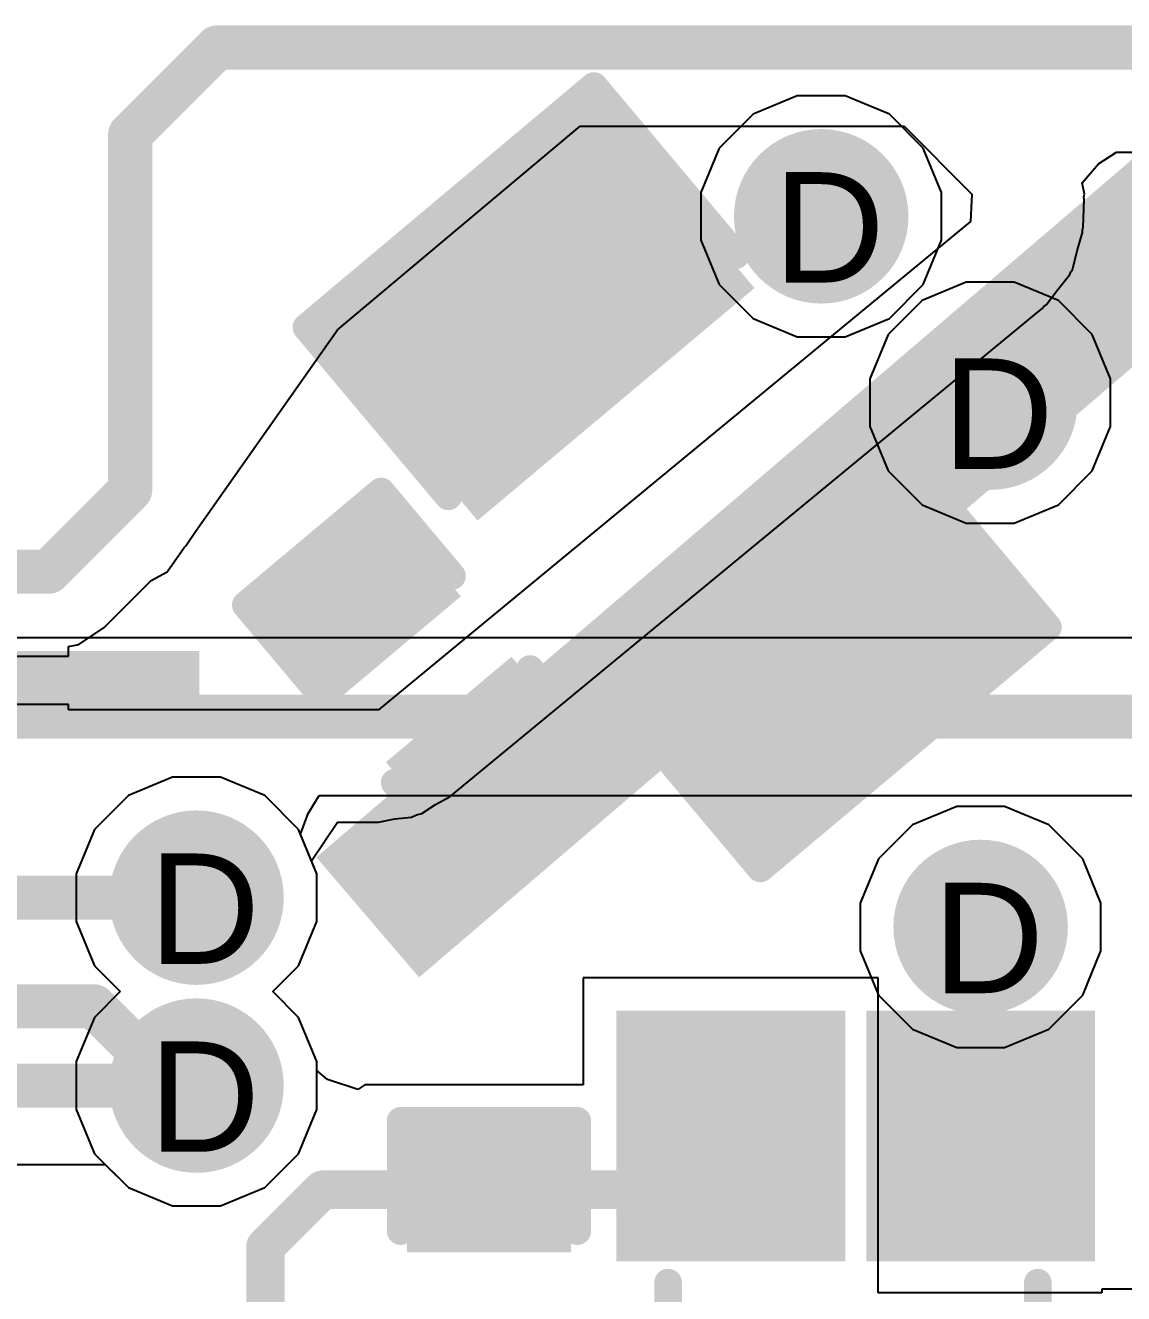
# Model space of a CAD drawing. Header units: inches. Extents: x 0 to 5032, y 0 to 5323.
# Drawn here: x 167.73 to 172.78, y 41.44 to 47.28 of the extents above; entities that cross this region are included whole.
import ezdxf

# ---------------------------------------------------------------- set-up
doc = ezdxf.new("R2010")
doc.units = ezdxf.units.IN
for name, color, linetype in [('Bottom Layer', 5, 'Continuous'), ('Bottom Solder', 6, 'Continuous'), ('Drill Drawing', 1, 'Continuous'), ('Layer 1', 16, 'Continuous'), ('Layer 2', 76, 'Continuous'), ('Top Layer', 1, 'Continuous'), ('Top Overlay', 2, 'Continuous'), ('Top Paste', 8, 'Continuous'), ('Top Solder', 216, 'Continuous'), ('Via Holes', 16, 'Continuous')]:
    doc.layers.add(name, color=color, linetype=linetype)
doc.styles.add('Arial', font='', dxfattribs={"height": 0.2})
doc.styles.get('Arial').set_extended_font_data('Arial')

# ---------------------------------------------------------------- blocks, each defined once
blk = doc.blocks.new('C___0402_31')
at = {"layer": 'Top Layer'}
for points in [[(-0.6985, -0.3175), (-0.6985, 0.3175), (-0.2413, 0.3175), (-0.2413, -0.3175)], [(0.2413, -0.3175), (0.2413, 0.3175), (0.6985, 0.3175), (0.6985, -0.3175)]]:
    blk.add_hatch(color=1, dxfattribs=at).paths.add_polyline_path(points)
at = {"layer": 'Top Paste'}
for points in [[(-0.6985, -0.3175), (-0.6985, 0.3175), (-0.2413, 0.3175), (-0.2413, -0.3175)], [(0.2413, -0.3175), (0.2413, 0.3175), (0.6985, 0.3175), (0.6985, -0.3175)]]:
    blk.add_hatch(color=8, dxfattribs=at).paths.add_polyline_path(points)
at = {"layer": 'Top Solder'}
for points in [[(-0.7585, -0.3775), (-0.7585, 0.3775), (-0.1813, 0.3775), (-0.1813, -0.3775)], [(0.1813, -0.3775), (0.1813, 0.3775), (0.7585, 0.3775), (0.7585, -0.3775)]]:
    blk.add_hatch(color=216, dxfattribs=at).paths.add_polyline_path(points)
at = {"layer": 'Top Overlay'}
for points in [[(-0.7874, 0.4064, 0.127, 0.127, 0), (-0.7874, -0.4064, 0.127, 0.127, 0)], [(-0.2794, 0.4064, 0.127, 0.127, 0), (-0.7874, 0.4064, 0.127, 0.127, 0)], [(0.7874, 0.4064, 0.127, 0.127, 0), (0.2794, 0.4064, 0.127, 0.127, 0)], [(0.7874, 0.4064, 0.127, 0.127, 0), (0.7874, -0.4064, 0.127, 0.127, 0)], [(-0.2794, -0.4064, 0.127, 0.127, 0), (-0.7874, -0.4064, 0.127, 0.127, 0)], [(0.7874, -0.4064, 0.127, 0.127, 0), (0.2794, -0.4064, 0.127, 0.127, 0)]]:
    blk.add_lwpolyline(points, format="xyseb", dxfattribs=at)
for points in [[(-0.8191, 0.4064, 0.0635, 0.0635, 1), (-0.7556, 0.4064, 0.0635, 0.0635, 1)], [(-0.8191, 0.4064, 0.0635, 0.0635, 1), (-0.7556, 0.4064, 0.0635, 0.0635, 1)], [(-0.3111, 0.4064, 0.0635, 0.0635, 1), (-0.2477, 0.4064, 0.0635, 0.0635, 1)], [(0.2477, 0.4064, 0.0635, 0.0635, 1), (0.3111, 0.4064, 0.0635, 0.0635, 1)], [(0.7556, 0.4064, 0.0635, 0.0635, 1), (0.8191, 0.4064, 0.0635, 0.0635, 1)], [(0.7556, 0.4064, 0.0635, 0.0635, 1), (0.8191, 0.4064, 0.0635, 0.0635, 1)], [(-0.8192, -0.4064, 0.0635, 0.0635, 1), (-0.7557, -0.4064, 0.0635, 0.0635, 1)], [(-0.8192, -0.4064, 0.0635, 0.0635, 1), (-0.7557, -0.4064, 0.0635, 0.0635, 1)], [(-0.3111, -0.4064, 0.0635, 0.0635, 1), (-0.2477, -0.4064, 0.0635, 0.0635, 1)], [(0.2477, -0.4064, 0.0635, 0.0635, 1), (0.3111, -0.4064, 0.0635, 0.0635, 1)], [(0.7556, -0.4064, 0.0635, 0.0635, 1), (0.8191, -0.4064, 0.0635, 0.0635, 1)], [(0.7556, -0.4064, 0.0635, 0.0635, 1), (0.8191, -0.4064, 0.0635, 0.0635, 1)]]:
    blk.add_lwpolyline(points, format="xyseb", close=True, dxfattribs=at)
blk = doc.blocks.new('C___0805_32')
at = {"layer": 'Top Layer'}
for points in [[(-1.524, 0.762), (-0.508, 0.762), (-0.508, -0.762), (-1.524, -0.762)], [(0.508, 0.762), (1.524, 0.762), (1.524, -0.762), (0.508, -0.762)]]:
    blk.add_hatch(color=1, dxfattribs=at).paths.add_polyline_path(points)
at = {"layer": 'Top Paste'}
for points in [[(-1.524, 0.762), (-0.508, 0.762), (-0.508, -0.762), (-1.524, -0.762)], [(0.508, 0.762), (1.524, 0.762), (1.524, -0.762), (0.508, -0.762)]]:
    blk.add_hatch(color=8, dxfattribs=at).paths.add_polyline_path(points)
at = {"layer": 'Top Solder'}
for points in [[(-1.594, 0.832), (-0.438, 0.832), (-0.438, -0.832), (-1.594, -0.832)], [(0.438, 0.832), (1.594, 0.832), (1.594, -0.832), (0.438, -0.832)]]:
    blk.add_hatch(color=216, dxfattribs=at).paths.add_polyline_path(points)
at = {"layer": 'Top Overlay'}
for points in [[(-0.6096, 0.8636, 0.127, 0.127, 0), (-1.6256, 0.8636, 0.127, 0.127, 0)], [(-1.6256, 0.8636, 0.127, 0.127, 0), (-1.6256, -0.8636, 0.127, 0.127, 0)], [(1.6256, 0.8636, 0.127, 0.127, 0), (0.6096, 0.8636, 0.127, 0.127, 0)], [(1.6256, 0.8636, 0.127, 0.127, 0), (1.6256, -0.8636, 0.127, 0.127, 0)], [(-0.6096, -0.8636, 0.127, 0.127, 0), (-1.6256, -0.8636, 0.127, 0.127, 0)], [(1.6256, -0.8636, 0.127, 0.127, 0), (0.6096, -0.8636, 0.127, 0.127, 0)]]:
    blk.add_lwpolyline(points, format="xyseb", dxfattribs=at)
for points in [[(-1.6574, 0.8636, 0.0635, 0.0635, 1), (-1.5938, 0.8636, 0.0635, 0.0635, 1)], [(-1.6574, 0.8636, 0.0635, 0.0635, 1), (-1.5938, 0.8636, 0.0635, 0.0635, 1)], [(-0.6413, 0.8636, 0.0635, 0.0635, 1), (-0.5778, 0.8636, 0.0635, 0.0635, 1)], [(0.5778, 0.8636, 0.0635, 0.0635, 1), (0.6413, 0.8636, 0.0635, 0.0635, 1)], [(1.5938, 0.8636, 0.0635, 0.0635, 1), (1.6574, 0.8636, 0.0635, 0.0635, 1)], [(1.5938, 0.8636, 0.0635, 0.0635, 1), (1.6574, 0.8636, 0.0635, 0.0635, 1)], [(-1.6574, -0.8636, 0.0635, 0.0635, 1), (-1.5939, -0.8636, 0.0635, 0.0635, 1)], [(-1.6574, -0.8636, 0.0635, 0.0635, 1), (-1.5939, -0.8636, 0.0635, 0.0635, 1)], [(-0.6414, -0.8636, 0.0635, 0.0635, 1), (-0.5779, -0.8636, 0.0635, 0.0635, 1)], [(0.5778, -0.8636, 0.0635, 0.0635, 1), (0.6413, -0.8636, 0.0635, 0.0635, 1)], [(1.5938, -0.8636, 0.0635, 0.0635, 1), (1.6574, -0.8636, 0.0635, 0.0635, 1)], [(1.5938, -0.8636, 0.0635, 0.0635, 1), (1.6574, -0.8636, 0.0635, 0.0635, 1)]]:
    blk.add_lwpolyline(points, format="xyseb", close=True, dxfattribs=at)
blk = doc.blocks.new('Q22FA12800090_46')
at = {"layer": 'Top Layer'}
for points in [[(-0.475, 0.425), (0.475, 0.425), (0.475, -0.425), (-0.475, -0.425)], [(0.975, 0.425), (1.925, 0.425), (1.925, -0.425), (0.975, -0.425)], [(-0.475, -0.725), (0.475, -0.725), (0.475, -1.575), (-0.475, -1.575)], [(0.975, -0.725), (1.925, -0.725), (1.925, -1.575), (0.975, -1.575)]]:
    blk.add_hatch(color=1, dxfattribs=at).paths.add_polyline_path(points)
at = {"layer": 'Top Paste'}
for points in [[(-0.475, 0.425), (0.475, 0.425), (0.475, -0.425), (-0.475, -0.425)], [(0.975, 0.425), (1.925, 0.425), (1.925, -0.425), (0.975, -0.425)], [(-0.475, -0.725), (0.475, -0.725), (0.475, -1.575), (-0.475, -1.575)], [(0.975, -0.725), (1.925, -0.725), (1.925, -1.575), (0.975, -1.575)]]:
    blk.add_hatch(color=8, dxfattribs=at).paths.add_polyline_path(points)
at = {"layer": 'Top Solder'}
for points in [[(-0.5766, 0.5266), (0.5766, 0.5266), (0.5766, -0.5266), (-0.5766, -0.5266)], [(0.8734, 0.5266), (2.0266, 0.5266), (2.0266, -0.5266), (0.8734, -0.5266)], [(-0.5766, -0.6234), (0.5766, -0.6234), (0.5766, -1.6766), (-0.5766, -1.6766)], [(0.8734, -0.6234), (2.0266, -0.6234), (2.0266, -1.6766), (0.8734, -1.6766)]]:
    blk.add_hatch(color=216, dxfattribs=at).paths.add_polyline_path(points)
at = {"layer": 'Top Overlay'}
for points in [[(0.6742, 0.2886, 0.127, 0.127, 0), (0.7758, 0.2886, 0.127, 0.127, 0)], [(-0.6974, 0.1108, 0.127, 0.127, 0), (-0.6212, 0.0346, 0.127, 0.127, 0)], [(-0.6974, 0.1108, 0.127, 0.127, 0), (-0.6974, -0.0416, 0.127, 0.127, 0)], [(-0.6212, 0.0346, 0.127, 0.127, 0), (-0.6974, -0.0416, 0.127, 0.127, 0)], [(0.7758, -1.4132, 0.127, 0.127, 0), (0.6742, -1.4132, 0.127, 0.127, 0)]]:
    blk.add_lwpolyline(points, format="xyseb", dxfattribs=at)
for points in [[(0.6424, 0.2886, 0.0635, 0.0635, 1), (0.7059, 0.2886, 0.0635, 0.0635, 1)], [(0.744, 0.2886, 0.0635, 0.0635, 1), (0.8075, 0.2886, 0.0635, 0.0635, 1)], [(-0.7291, 0.1108, 0.0635, 0.0635, 1), (-0.6656, 0.1108, 0.0635, 0.0635, 1)], [(-0.7291, 0.1108, 0.0635, 0.0635, 1), (-0.6656, 0.1108, 0.0635, 0.0635, 1)], [(-0.653, 0.0346, 0.0635, 0.0635, 1), (-0.5895, 0.0346, 0.0635, 0.0635, 1)], [(-0.653, 0.0346, 0.0635, 0.0635, 1), (-0.5895, 0.0346, 0.0635, 0.0635, 1)], [(-0.7292, -0.0416, 0.0635, 0.0635, 1), (-0.6657, -0.0416, 0.0635, 0.0635, 1)], [(-0.7292, -0.0416, 0.0635, 0.0635, 1), (-0.6657, -0.0416, 0.0635, 0.0635, 1)], [(0.6424, -1.4132, 0.0635, 0.0635, 1), (0.7059, -1.4132, 0.0635, 0.0635, 1)], [(0.744, -1.4132, 0.0635, 0.0635, 1), (0.8075, -1.4132, 0.0635, 0.0635, 1)]]:
    blk.add_lwpolyline(points, format="xyseb", close=True, dxfattribs=at)
blk = doc.blocks.new('C___0402_122')
at = {"layer": 'Top Layer'}
for points in [[(-0.6985, -0.3175), (-0.6985, 0.3175), (-0.2413, 0.3175), (-0.2413, -0.3175)], [(0.2413, -0.3175), (0.2413, 0.3175), (0.6985, 0.3175), (0.6985, -0.3175)]]:
    blk.add_hatch(color=1, dxfattribs=at).paths.add_polyline_path(points)
at = {"layer": 'Top Paste'}
for points in [[(-0.6985, -0.3175), (-0.6985, 0.3175), (-0.2413, 0.3175), (-0.2413, -0.3175)], [(0.2413, -0.3175), (0.2413, 0.3175), (0.6985, 0.3175), (0.6985, -0.3175)]]:
    blk.add_hatch(color=8, dxfattribs=at).paths.add_polyline_path(points)
at = {"layer": 'Top Solder'}
for points in [[(-0.7585, -0.3775), (-0.7585, 0.3775), (-0.1813, 0.3775), (-0.1813, -0.3775)], [(0.1813, -0.3775), (0.1813, 0.3775), (0.7585, 0.3775), (0.7585, -0.3775)]]:
    blk.add_hatch(color=216, dxfattribs=at).paths.add_polyline_path(points)
at = {"layer": 'Top Overlay'}
for points in [[(-0.7874, 0.4064, 0.127, 0.127, 0), (-0.7874, -0.4064, 0.127, 0.127, 0)], [(-0.2794, 0.4064, 0.127, 0.127, 0), (-0.7874, 0.4064, 0.127, 0.127, 0)], [(0.2794, 0.4064, 0.127, 0.127, 0), (0.7874, 0.4064, 0.127, 0.127, 0)], [(0.7874, 0.4064, 0.127, 0.127, 0), (0.7874, -0.4064, 0.127, 0.127, 0)], [(-0.7874, -0.4064, 0.127, 0.127, 0), (-0.2794, -0.4064, 0.127, 0.127, 0)], [(0.7874, -0.4064, 0.127, 0.127, 0), (0.2794, -0.4064, 0.127, 0.127, 0)]]:
    blk.add_lwpolyline(points, format="xyseb", dxfattribs=at)
for points in [[(-0.8191, 0.4064, 0.0635, 0.0635, 1), (-0.7556, 0.4064, 0.0635, 0.0635, 1)], [(-0.8191, 0.4064, 0.0635, 0.0635, 1), (-0.7556, 0.4064, 0.0635, 0.0635, 1)], [(-0.3111, 0.4064, 0.0635, 0.0635, 1), (-0.2477, 0.4064, 0.0635, 0.0635, 1)], [(0.2477, 0.4064, 0.0635, 0.0635, 1), (0.3111, 0.4064, 0.0635, 0.0635, 1)], [(0.7556, 0.4064, 0.0635, 0.0635, 1), (0.8191, 0.4064, 0.0635, 0.0635, 1)], [(0.7556, 0.4064, 0.0635, 0.0635, 1), (0.8191, 0.4064, 0.0635, 0.0635, 1)], [(-0.8191, -0.4064, 0.0635, 0.0635, 1), (-0.7556, -0.4064, 0.0635, 0.0635, 1)], [(-0.8191, -0.4064, 0.0635, 0.0635, 1), (-0.7556, -0.4064, 0.0635, 0.0635, 1)], [(-0.3111, -0.4064, 0.0635, 0.0635, 1), (-0.2477, -0.4064, 0.0635, 0.0635, 1)], [(0.2477, -0.4064, 0.0635, 0.0635, 1), (0.3111, -0.4064, 0.0635, 0.0635, 1)], [(0.7556, -0.4064, 0.0635, 0.0635, 1), (0.8191, -0.4064, 0.0635, 0.0635, 1)], [(0.7556, -0.4064, 0.0635, 0.0635, 1), (0.8191, -0.4064, 0.0635, 0.0635, 1)]]:
    blk.add_lwpolyline(points, format="xyseb", close=True, dxfattribs=at)

msp = doc.modelspace()

# ---------------------------------------------------------------- hatches: boundary and pattern name
at = {"layer": 'Bottom Layer'}
h = msp.add_hatch(color=5, dxfattribs=at)
edge = h.paths.add_edge_path()
edge.add_arc((171.3927, 46.397), 0.3, 0, 360)
h = msp.add_hatch(color=5, dxfattribs=at)
edge = h.paths.add_edge_path()
edge.add_arc((172.1708, 45.5396), 0.3, 0, 360)
h = msp.add_hatch(color=5, dxfattribs=at)
edge = h.paths.add_edge_path()
edge.add_arc((168.5172, 43.2615), 0.3, 0, 360)
h = msp.add_hatch(color=5, dxfattribs=at)
edge = h.paths.add_edge_path()
edge.add_arc((172.1265, 43.1265), 0.3, 0, 360)
h = msp.add_hatch(color=5, dxfattribs=at)
edge = h.paths.add_edge_path()
edge.add_arc((168.5172, 42.3965), 0.3, 0, 360)
at = {"layer": 'Bottom Solder'}
h = msp.add_hatch(color=6, dxfattribs=at)
edge = h.paths.add_edge_path()
edge.add_arc((171.3927, 46.397), 0.4016, 0, 360)
h = msp.add_hatch(color=6, dxfattribs=at)
edge = h.paths.add_edge_path()
edge.add_arc((172.1708, 45.5396), 0.4016, 0, 360)
h = msp.add_hatch(color=6, dxfattribs=at)
edge = h.paths.add_edge_path()
edge.add_arc((168.5172, 43.2615), 0.4016, 0, 360)
h = msp.add_hatch(color=6, dxfattribs=at)
edge = h.paths.add_edge_path()
edge.add_arc((172.1265, 43.1265), 0.4016, 0, 360)
h = msp.add_hatch(color=6, dxfattribs=at)
edge = h.paths.add_edge_path()
edge.add_arc((168.5172, 42.3965), 0.4016, 0, 360)
at = {"layer": 'Layer 1'}
h = msp.add_hatch(color=16, dxfattribs=at)
edge = h.paths.add_edge_path()
edge.add_arc((171.3927, 46.397), 0.3, 0, 360)
h = msp.add_hatch(color=16, dxfattribs=at)
edge = h.paths.add_edge_path()
edge.add_arc((172.1708, 45.5396), 0.3, 0, 360)
h = msp.add_hatch(color=16, dxfattribs=at)
edge = h.paths.add_edge_path()
edge.add_arc((168.5172, 43.2615), 0.3, 0, 360)
h = msp.add_hatch(color=16, dxfattribs=at)
edge = h.paths.add_edge_path()
edge.add_arc((172.1265, 43.1265), 0.3, 0, 360)
h = msp.add_hatch(color=16, dxfattribs=at)
edge = h.paths.add_edge_path()
edge.add_arc((168.5172, 42.3965), 0.3, 0, 360)
at = {"layer": 'Layer 2'}
h = msp.add_hatch(color=76, dxfattribs=at)
edge = h.paths.add_edge_path()
edge.add_arc((171.3927, 46.397), 0.3, 0, 360)
h = msp.add_hatch(color=76, dxfattribs=at)
edge = h.paths.add_edge_path()
edge.add_arc((172.1708, 45.5396), 0.3, 0, 360)
h = msp.add_hatch(color=76, dxfattribs=at)
edge = h.paths.add_edge_path()
edge.add_arc((168.5172, 43.2615), 0.3, 0, 360)
h = msp.add_hatch(color=76, dxfattribs=at)
edge = h.paths.add_edge_path()
edge.add_arc((172.1265, 43.1265), 0.3, 0, 360)
h = msp.add_hatch(color=76, dxfattribs=at)
edge = h.paths.add_edge_path()
edge.add_arc((168.5172, 42.3965), 0.3, 0, 360)
at = {"layer": 'Top Layer'}
h = msp.add_hatch(color=1, dxfattribs=at)
edge = h.paths.add_edge_path()
edge.add_arc((171.3927, 46.397), 0.3, 0, 360)
for points in [[(169.5416, 42.8945), (173.2958, 46.1056), (172.823, 46.6584), (169.0688, 43.4473)], [(166.1743, 44.1265), (168.5298, 44.1265), (168.5298, 44.3965), (166.1743, 44.3965)]]:
    msp.add_hatch(color=1, dxfattribs=at).paths.add_polyline_path(points)
h = msp.add_hatch(color=1, dxfattribs=at)
edge = h.paths.add_edge_path()
edge.add_arc((172.1708, 45.5396), 0.3, 0, 360)
h = msp.add_hatch(color=1, dxfattribs=at)
edge = h.paths.add_edge_path()
edge.add_arc((168.5172, 43.2615), 0.3, 0, 360)
h = msp.add_hatch(color=1, dxfattribs=at)
edge = h.paths.add_edge_path()
edge.add_arc((172.1265, 43.1265), 0.3, 0, 360)
h = msp.add_hatch(color=1, dxfattribs=at)
edge = h.paths.add_edge_path()
edge.add_arc((168.5172, 42.3965), 0.3, 0, 360)
at = {"layer": 'Top Solder'}
h = msp.add_hatch(color=216, dxfattribs=at)
edge = h.paths.add_edge_path()
edge.add_arc((171.3927, 46.397), 0.4016, 0, 360)
h = msp.add_hatch(color=216, dxfattribs=at)
edge = h.paths.add_edge_path()
edge.add_arc((172.1708, 45.5396), 0.4016, 0, 360)
h = msp.add_hatch(color=216, dxfattribs=at)
edge = h.paths.add_edge_path()
edge.add_arc((168.5172, 43.2615), 0.4016, 0, 360)
h = msp.add_hatch(color=216, dxfattribs=at)
edge = h.paths.add_edge_path()
edge.add_arc((172.1265, 43.1265), 0.4016, 0, 360)
h = msp.add_hatch(color=216, dxfattribs=at)
edge = h.paths.add_edge_path()
edge.add_arc((168.5172, 42.3965), 0.4016, 0, 360)
at = {"layer": 'Via Holes'}
h = msp.add_hatch(color=7, dxfattribs=at)
edge = h.paths.add_edge_path()
edge.add_arc((171.3927, 46.397), 0.15, 0, 360)
h = msp.add_hatch(color=7, dxfattribs=at)
edge = h.paths.add_edge_path()
edge.add_arc((172.1708, 45.5396), 0.15, 0, 360)
h = msp.add_hatch(color=7, dxfattribs=at)
edge = h.paths.add_edge_path()
edge.add_arc((168.5172, 43.2615), 0.15, 0, 360)
h = msp.add_hatch(color=7, dxfattribs=at)
edge = h.paths.add_edge_path()
edge.add_arc((172.1265, 43.1265), 0.15, 0, 360)
h = msp.add_hatch(color=7, dxfattribs=at)
edge = h.paths.add_edge_path()
edge.add_arc((168.5172, 42.3965), 0.15, 0, 360)

# ---------------------------------------------------------------- linework, layer by layer
at = {"layer": 'Bottom Layer'}
for p, q in [((171.2826, 46.951), (171.0789, 46.8666)), ((171.5029, 46.951), (171.2826, 46.951)), ((171.7066, 46.8666), (171.5029, 46.951)), ((171.0789, 46.8666), (170.9231, 46.7108)), ((171.8624, 46.7108), (171.7066, 46.8666)), ((170.9231, 46.7108), (170.8387, 46.5072)), ((171.9467, 46.5072), (171.8624, 46.7108)), ((170.8387, 46.5072), (170.8387, 46.2868)), ((171.9467, 46.2868), (171.9467, 46.5072)), ((170.8387, 46.2868), (170.9231, 46.0832)), ((171.8624, 46.0832), (171.9467, 46.2868)), ((170.9231, 46.0832), (171.0789, 45.9273)), ((171.7066, 45.9273), (171.8624, 46.0832)), ((171.0789, 45.9273), (171.2826, 45.843)), ((171.5029, 45.843), (171.7066, 45.9273)), ((171.2826, 45.843), (171.5029, 45.843)), ((177.7359, 44.457), (166.1054, 44.457)), ((169.0314, 43.6486), (169.0819, 43.7318)), ((169.0819, 43.7318), (177.5857, 43.7318)), ((168.9957, 43.554), (169.0314, 43.6486)), ((169.0712, 43.3717), (168.9957, 43.554)), ((169.0712, 43.1513), (169.0712, 43.3717)), ((168.9869, 42.9477), (169.0712, 43.1513)), ((168.8682, 42.829), (168.9869, 42.9477)), ((168.9869, 42.7104), (168.8682, 42.829)), ((169.0712, 42.5067), (168.9869, 42.7104)), ((169.0712, 42.2863), (169.0712, 42.5067)), ((168.9869, 42.0827), (169.0712, 42.2863)), ((166.8937, 42.034), (168.0963, 42.034)), ((168.0963, 42.034), (168.2034, 41.9269)), ((168.831, 41.9269), (168.9869, 42.0827)), ((168.2034, 41.9269), (168.407, 41.8425)), ((168.6274, 41.8425), (168.831, 41.9269)), ((168.407, 41.8425), (168.6274, 41.8425))]:
    msp.add_line(p, q, dxfattribs=at)
for points in [[(165.7952, 44.0944, 0.2032, 0.2032, 0), (177.7359, 44.0944, 0.2032, 0.2032, 0)], [(165.7975, 43.2615, 0.2032, 0.2032, 0), (168.5172, 43.2615, 0.2032, 0.2032, 0)], [(166.7435, 42.3965, 0.2032, 0.2032, 0), (168.5172, 42.3965, 0.2032, 0.2032, 0)]]:
    msp.add_lwpolyline(points, format="xyseb", dxfattribs=at)
for points in [[(168.4664, 43.2615, 0.1016, 0.1016, 1), (168.568, 43.2615, 0.1016, 0.1016, 1)], [(168.4664, 42.3965, 0.1016, 0.1016, 1), (168.568, 42.3965, 0.1016, 0.1016, 1)]]:
    msp.add_lwpolyline(points, format="xyseb", close=True, dxfattribs=at)
at = {"layer": 'Layer 1'}
for p, q in [((171.2826, 46.951), (171.0789, 46.8666)), ((171.5029, 46.951), (171.2826, 46.951)), ((171.7066, 46.8666), (171.5029, 46.951)), ((171.0789, 46.8666), (170.9231, 46.7108)), ((171.8624, 46.7108), (171.7066, 46.8666)), ((170.9231, 46.7108), (170.8387, 46.5072)), ((171.9467, 46.5072), (171.8624, 46.7108)), ((170.8387, 46.5072), (170.8387, 46.2868)), ((171.9467, 46.2868), (171.9467, 46.5072)), ((170.8387, 46.2868), (170.9231, 46.0832)), ((171.8624, 46.0832), (171.9467, 46.2868)), ((170.9231, 46.0832), (171.0789, 45.9273)), ((171.7066, 45.9273), (171.8624, 46.0832)), ((171.0789, 45.9273), (171.2826, 45.843)), ((171.5029, 45.843), (171.7066, 45.9273)), ((171.2826, 45.843), (171.5029, 45.843)), ((168.407, 43.8155), (168.2034, 43.7312)), ((168.6274, 43.8155), (168.407, 43.8155)), ((168.831, 43.7312), (168.6274, 43.8155)), ((168.2034, 43.7312), (168.0476, 43.5753)), ((168.9869, 43.5753), (168.831, 43.7312)), ((168.0476, 43.5753), (167.9632, 43.3717)), ((169.0712, 43.3717), (168.9869, 43.5753)), ((167.9632, 43.3717), (167.9632, 43.1513)), ((169.0712, 43.1513), (169.0712, 43.3717)), ((167.9632, 43.1513), (168.0476, 42.9477)), ((168.9869, 42.9477), (169.0712, 43.1513)), ((168.0476, 42.9477), (168.1663, 42.829)), ((168.8682, 42.829), (168.9869, 42.9477)), ((168.1663, 42.829), (168.0476, 42.7104)), ((168.9869, 42.7104), (168.8682, 42.829)), ((168.0476, 42.7104), (167.9632, 42.5067)), ((169.0712, 42.5067), (168.9869, 42.7104)), ((167.9632, 42.5067), (167.9632, 42.2863)), ((169.0712, 42.2863), (169.0712, 42.5067)), ((167.9632, 42.2863), (168.0476, 42.0827)), ((168.9869, 42.0827), (169.0712, 42.2863)), ((168.0476, 42.0827), (168.2034, 41.9269)), ((168.831, 41.9269), (168.9869, 42.0827)), ((168.2034, 41.9269), (168.407, 41.8425)), ((168.6274, 41.8425), (168.831, 41.9269)), ((168.407, 41.8425), (168.6274, 41.8425))]:
    msp.add_line(p, q, dxfattribs=at)
at = {"layer": 'Layer 2'}
for p, q in [((172.0606, 46.0936), (171.857, 46.0093)), ((172.281, 46.0936), (172.0606, 46.0936)), ((172.4847, 46.0093), (172.281, 46.0936)), ((171.857, 46.0093), (171.7012, 45.8535)), ((172.6405, 45.8535), (172.4847, 46.0093)), ((171.7012, 45.8535), (171.6168, 45.6498)), ((172.7248, 45.6498), (172.6405, 45.8535)), ((171.6168, 45.6498), (171.6168, 45.4294)), ((172.7248, 45.4294), (172.7248, 45.6498)), ((171.6168, 45.4294), (171.7012, 45.2258)), ((172.6405, 45.2258), (172.7248, 45.4294)), ((171.7012, 45.2258), (171.857, 45.07)), ((172.4847, 45.07), (172.6405, 45.2258)), ((171.857, 45.07), (172.0606, 44.9856)), ((172.281, 44.9856), (172.4847, 45.07)), ((172.0606, 44.9856), (172.281, 44.9856)), ((168.407, 43.8155), (168.2034, 43.7312)), ((168.6274, 43.8155), (168.407, 43.8155)), ((168.831, 43.7312), (168.6274, 43.8155)), ((168.2034, 43.7312), (168.0476, 43.5753)), ((168.9869, 43.5753), (168.831, 43.7312)), ((172.0163, 43.6805), (171.8127, 43.5962)), ((172.2367, 43.6805), (172.0163, 43.6805)), ((172.4403, 43.5962), (172.2367, 43.6805)), ((168.0476, 43.5753), (167.9632, 43.3717)), ((169.0712, 43.3717), (168.9869, 43.5753)), ((171.8127, 43.5962), (171.6568, 43.4403)), ((172.5962, 43.4403), (172.4403, 43.5962)), ((171.6568, 43.4403), (171.5725, 43.2367)), ((172.6805, 43.2367), (172.5962, 43.4403)), ((167.9632, 43.3717), (167.9632, 43.1513)), ((169.0712, 43.1513), (169.0712, 43.3717)), ((171.5725, 43.2367), (171.5725, 43.0163)), ((172.6805, 43.0163), (172.6805, 43.2367)), ((167.9632, 43.1513), (168.0476, 42.9477)), ((168.9869, 42.9477), (169.0712, 43.1513)), ((171.5725, 43.0163), (171.6568, 42.8127)), ((172.5962, 42.8127), (172.6805, 43.0163)), ((168.0476, 42.9477), (168.1663, 42.829)), ((168.8682, 42.829), (168.9869, 42.9477)), ((168.1663, 42.829), (168.0476, 42.7104)), ((168.9869, 42.7104), (168.8682, 42.829)), ((171.6568, 42.8127), (171.8127, 42.6569)), ((172.4403, 42.6569), (172.5962, 42.8127)), ((168.0476, 42.7104), (167.9632, 42.5067)), ((169.0712, 42.5067), (168.9869, 42.7104)), ((171.8127, 42.6569), (172.0163, 42.5725)), ((172.2367, 42.5725), (172.4403, 42.6569)), ((172.0163, 42.5725), (172.2367, 42.5725)), ((167.9632, 42.5067), (167.9632, 42.2863)), ((169.0712, 42.2863), (169.0712, 42.5067)), ((167.9632, 42.2863), (168.0476, 42.0827)), ((168.9869, 42.0827), (169.0712, 42.2863)), ((168.0476, 42.0827), (168.2034, 41.9269)), ((168.831, 41.9269), (168.9869, 42.0827)), ((168.2034, 41.9269), (168.407, 41.8425)), ((168.6274, 41.8425), (168.831, 41.9269)), ((168.407, 41.8425), (168.6274, 41.8425))]:
    msp.add_line(p, q, dxfattribs=at)
at = {"layer": 'Top Layer'}
for p, q in [((169.1664, 45.874), (170.2839, 46.8117)), ((170.2839, 46.8117), (171.7742, 46.8117)), ((171.7742, 46.8117), (172.0865, 46.4993)), ((172.5941, 46.5513), (172.6696, 46.6393)), ((172.6696, 46.6393), (172.7512, 46.6916)), ((172.7512, 46.6916), (173.8275, 46.6916)), ((172.6044, 46.4993), (172.5941, 46.5513)), ((172.0865, 46.4993), (172.0804, 46.3725)), ((172.5977, 46.3476), (172.6038, 46.4745)), ((172.602, 46.4869), (172.6044, 46.4993)), ((172.6038, 46.4745), (172.602, 46.4869)), ((172.0804, 46.3725), (169.3556, 44.1265)), ((172.5947, 46.3354), (172.5977, 46.3476)), ((172.5703, 46.2377), (172.596, 46.3228)), ((172.596, 46.3228), (172.5947, 46.3354)), ((172.5489, 46.1515), (172.5703, 46.2377)), ((172.4815, 46.0605), (172.5377, 46.1293)), ((172.5377, 46.1293), (172.5413, 46.1414)), ((172.5413, 46.1414), (172.5489, 46.1515)), ((172.4286, 45.9891), (172.4815, 46.0605)), ((169.685, 43.7268), (172.4098, 45.9728)), ((172.4098, 45.9728), (172.4178, 45.9826)), ((172.4178, 45.9826), (172.4286, 45.9891)), ((168.5121, 44.9464), (169.1664, 45.874)), ((168.4684, 44.881), (168.5121, 44.9464)), ((168.3817, 44.7616), (168.4601, 44.8727)), ((168.4601, 44.8727), (168.4683, 44.881)), ((168.4683, 44.881), (168.4684, 44.881)), ((168.0924, 44.505), (168.3089, 44.7215)), ((168.3089, 44.7215), (168.3817, 44.7616)), ((167.9748, 44.4264), (168.0924, 44.505)), ((167.9284, 44.4172), (167.9748, 44.4264)), ((166.1743, 44.3724), (167.9284, 44.3724)), ((167.9284, 44.3724), (167.9284, 44.4172)), ((167.9284, 44.1504), (166.1743, 44.1504)), ((167.9284, 44.1265), (167.9284, 44.1504)), ((169.3556, 44.1265), (167.9284, 44.1265)), ((169.6175, 43.6906), (169.685, 43.7268)), ((169.5538, 43.648), (169.6175, 43.6906)), ((169.0468, 43.4308), (169.1656, 43.6086)), ((169.1656, 43.6086), (169.3556, 43.6086)), ((169.3556, 43.6086), (169.4307, 43.6235)), ((169.4307, 43.6235), (169.507, 43.6312)), ((169.507, 43.6312), (169.5291, 43.6431)), ((169.5291, 43.6431), (169.5538, 43.648)), ((169.0712, 43.3717), (169.0468, 43.4308)), ((169.0712, 43.1513), (169.0712, 43.3717)), ((168.9869, 42.9477), (169.0712, 43.1513)), ((168.8682, 42.829), (168.9869, 42.9477)), ((171.6555, 42.8931), (170.2975, 42.8931)), ((170.2975, 42.8931), (170.2975, 42.3998)), ((171.6555, 41.4431), (171.6555, 42.8931)), ((168.9869, 42.7104), (168.8682, 42.829)), ((169.0712, 42.5067), (168.9869, 42.7104)), ((169.0712, 42.4664), (169.0712, 42.5067)), ((169.12, 42.4238), (169.0712, 42.4664)), ((169.2602, 42.3787), (169.12, 42.4238)), ((169.2919, 42.3998), (169.2602, 42.3787)), ((170.2975, 42.3998), (169.2919, 42.3998)), ((169.2919, 42.3998), (169.2919, 42.3998)), ((172.6845, 41.4431), (171.6555, 41.4431)), ((173.7928, 41.46), (172.6845, 41.46)), ((172.6845, 41.46), (172.6845, 41.4431))]:
    msp.add_line(p, q, dxfattribs=at)
for points in [[(168.212, 46.7738, 0.2032, 0.2032, 0), (168.6124, 47.1742, 0.2032, 0.2032, 0)], [(168.6124, 47.1742, 0.2032, 0.2032, 0), (173.256, 47.1742, 0.2032, 0.2032, 0)], [(168.212, 45.1374, 0.2032, 0.2032, 0), (168.212, 46.7738, 0.2032, 0.2032, 0)], [(167.836, 44.7614, 0.2032, 0.2032, 0), (168.212, 45.1374, 0.2032, 0.2032, 0)], [(166.9244, 44.7614, 0.2032, 0.2032, 0), (167.836, 44.7614, 0.2032, 0.2032, 0)], [(166.9243, 43.2615, 0.2032, 0.2032, 0), (168.5172, 43.2615, 0.2032, 0.2032, 0)], [(172.1265, 42.1641, 0.2032, 0.2032, 0), (172.1265, 43.1265, 0.2032, 0.2032, 0)], [(166.9244, 42.7614, 0.2032, 0.2032, 0), (168.045, 42.7614, 0.2032, 0.2032, 0)], [(168.045, 42.7614, 0.2032, 0.2032, 0), (168.4099, 42.3965, 0.2032, 0.2032, 0)], [(168.4099, 42.3965, 0.2032, 0.2032, 0), (168.5172, 42.3965, 0.2032, 0.2032, 0)], [(170.7296, 41.9172, 0.1778, 0.1778, 0), (170.9765, 42.1641, 0.1778, 0.1778, 0)], [(168.8347, 41.6547, 0.1778, 0.1778, 0), (169.0972, 41.9172, 0.1778, 0.1778, 0)], [(169.0972, 41.9172, 0.1778, 0.1778, 0), (169.8634, 41.9172, 0.1778, 0.1778, 0)], [(169.8634, 41.9172, 0.1778, 0.1778, 0), (170.7296, 41.9172, 0.1778, 0.1778, 0)], [(168.8347, 40.9774, 0.1778, 0.1778, 0), (168.8347, 41.6547, 0.1778, 0.1778, 0)]]:
    msp.add_lwpolyline(points, format="xyseb", dxfattribs=at)
for points in [[(168.5616, 47.1742, 0.1016, 0.1016, 1), (168.6632, 47.1742, 0.1016, 0.1016, 1)], [(168.5616, 47.1742, 0.1016, 0.1016, 1), (168.6632, 47.1742, 0.1016, 0.1016, 1)], [(168.1612, 46.7738, 0.1016, 0.1016, 1), (168.2628, 46.7738, 0.1016, 0.1016, 1)], [(168.1612, 46.7738, 0.1016, 0.1016, 1), (168.2628, 46.7738, 0.1016, 0.1016, 1)], [(168.1612, 45.1374, 0.1016, 0.1016, 1), (168.2628, 45.1374, 0.1016, 0.1016, 1)], [(168.1612, 45.1374, 0.1016, 0.1016, 1), (168.2628, 45.1374, 0.1016, 0.1016, 1)], [(167.7852, 44.7614, 0.1016, 0.1016, 1), (167.8868, 44.7614, 0.1016, 0.1016, 1)], [(167.7852, 44.7614, 0.1016, 0.1016, 1), (167.8868, 44.7614, 0.1016, 0.1016, 1)], [(168.4664, 43.2615, 0.1016, 0.1016, 1), (168.568, 43.2615, 0.1016, 0.1016, 1)], [(172.0757, 43.1265, 0.1016, 0.1016, 1), (172.1773, 43.1265, 0.1016, 0.1016, 1)], [(167.9942, 42.7614, 0.1016, 0.1016, 1), (168.0958, 42.7614, 0.1016, 0.1016, 1)], [(167.9942, 42.7614, 0.1016, 0.1016, 1), (168.0958, 42.7614, 0.1016, 0.1016, 1)], [(168.3591, 42.3965, 0.1016, 0.1016, 1), (168.4607, 42.3965, 0.1016, 0.1016, 1)], [(168.3591, 42.3965, 0.1016, 0.1016, 1), (168.4607, 42.3965, 0.1016, 0.1016, 1)], [(168.4664, 42.3965, 0.1016, 0.1016, 1), (168.568, 42.3965, 0.1016, 0.1016, 1)], [(172.0757, 42.1641, 0.1016, 0.1016, 1), (172.1773, 42.1641, 0.1016, 0.1016, 1)], [(170.9321, 42.1641, 0.0889, 0.0889, 1), (171.021, 42.1641, 0.0889, 0.0889, 1)], [(169.0528, 41.9172, 0.0889, 0.0889, 1), (169.1417, 41.9172, 0.0889, 0.0889, 1)], [(169.0528, 41.9172, 0.0889, 0.0889, 1), (169.1417, 41.9172, 0.0889, 0.0889, 1)], [(169.8189, 41.9172, 0.0889, 0.0889, 1), (169.9078, 41.9172, 0.0889, 0.0889, 1)], [(169.8189, 41.9172, 0.0889, 0.0889, 1), (169.9078, 41.9172, 0.0889, 0.0889, 1)], [(170.6852, 41.9172, 0.0889, 0.0889, 1), (170.7741, 41.9172, 0.0889, 0.0889, 1)], [(170.6852, 41.9172, 0.0889, 0.0889, 1), (170.7741, 41.9172, 0.0889, 0.0889, 1)], [(168.7903, 41.6547, 0.0889, 0.0889, 1), (168.8792, 41.6547, 0.0889, 0.0889, 1)], [(168.7903, 41.6547, 0.0889, 0.0889, 1), (168.8792, 41.6547, 0.0889, 0.0889, 1)]]:
    msp.add_lwpolyline(points, format="xyseb", close=True, dxfattribs=at)

# ---------------------------------------------------------------- block references
for name, p, rotation in [('C___0805_32', (170.7297, 45.1963), 130), ('C___0402_31', (169.5613, 44.2664), 130), ('Q22FA12800090_46', (170.9765, 40.7141), 90), ('C___0402_122', (169.8634, 41.4473), 90)]:
    msp.add_blockref(name, p, dxfattribs=dict(rotation=rotation))

# ---------------------------------------------------------------- texts
at = {"layer": 'Drill Drawing', "style": 'Arial'}
for p in [(171.1727, 46.0923), (171.9508, 45.2349), (168.2971, 42.9568), (171.9064, 42.8218), (168.2971, 42.0918)]:
    msp.add_text('D', height=0.508, dxfattribs=at).set_placement(p)

doc.saveas('drawing.dxf')
